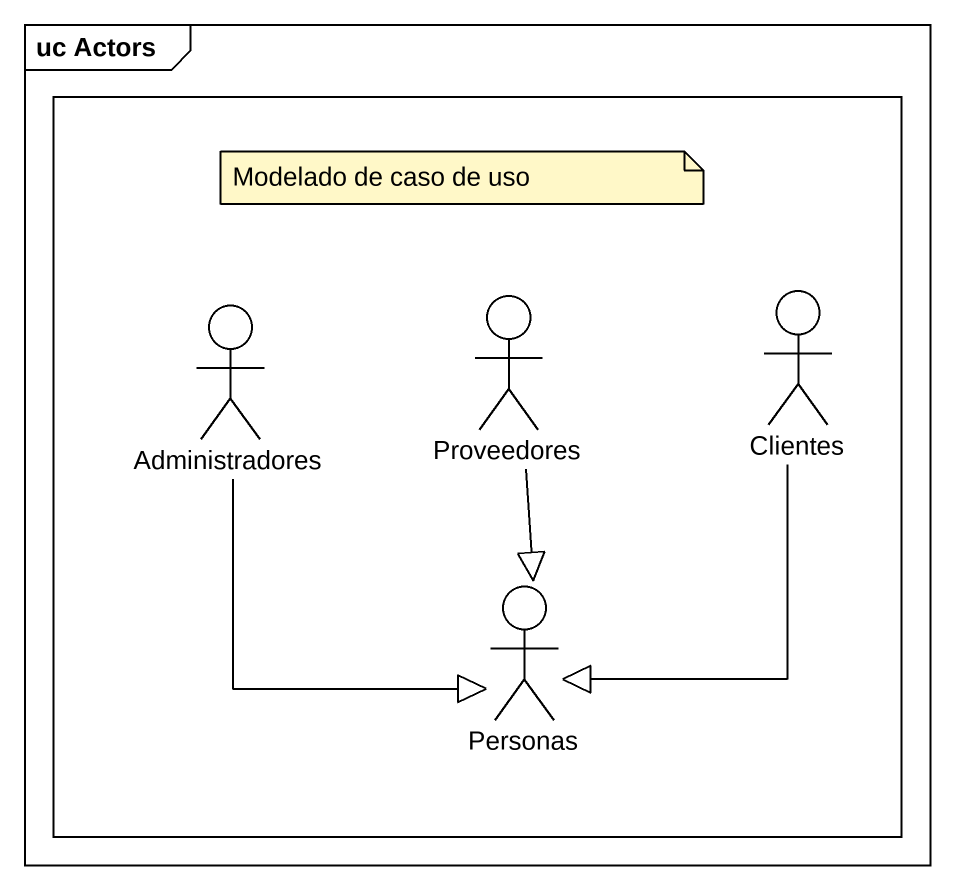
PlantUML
@startuml
mainframe uc Actors
rectangle " " as rectangle1 {
  actor Administradores
  actor Proveedores
  actor Clientes
  actor Personas
}
Administradores --|> Personas
Proveedores --|> Personas
Clientes --|> Personas
note as N1
  Modelado de caso de uso
end note
@enduml
